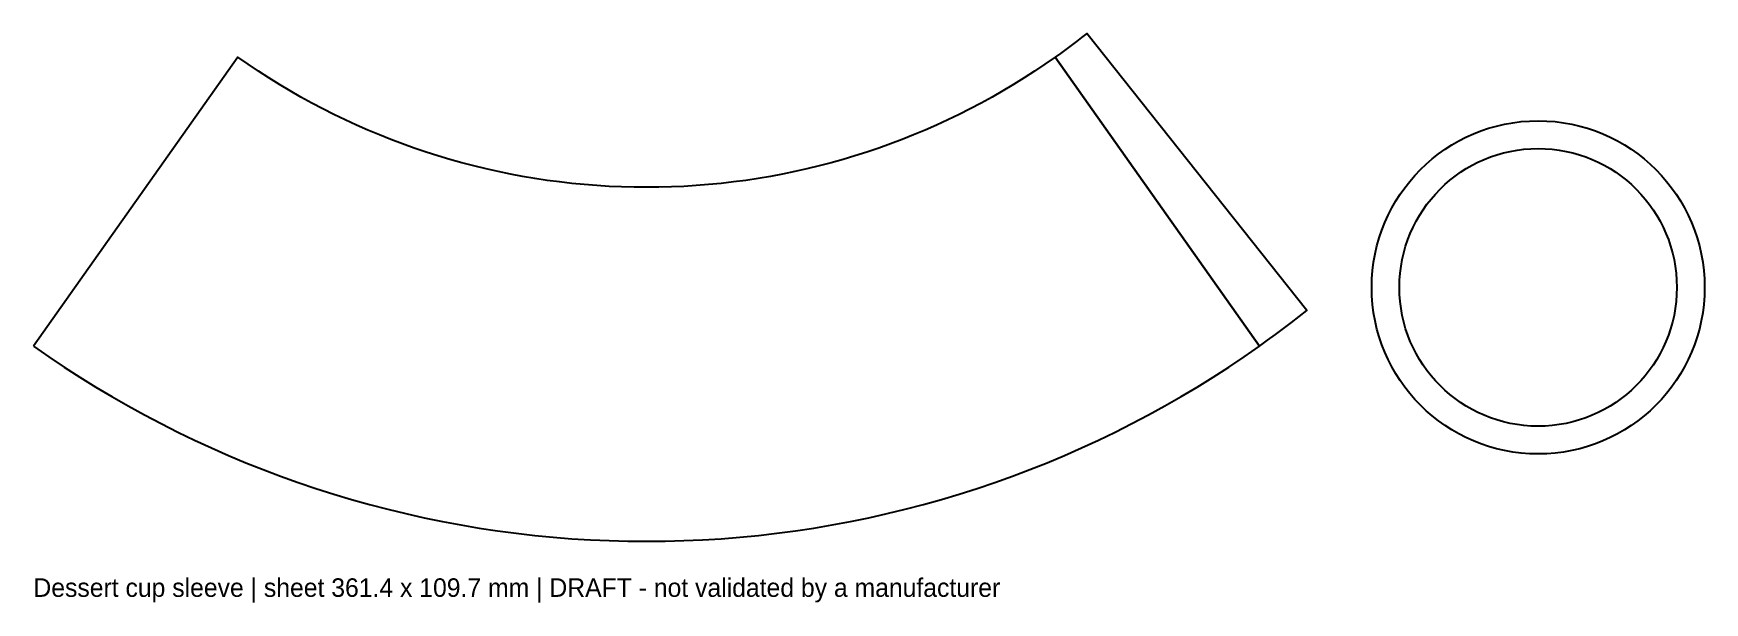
# Model space of a CAD drawing. Header units: millimetres. Extents: x 0 to 361, y -13 to 110.
import ezdxf

# ---------------------------------------------------------------- set-up
doc = ezdxf.new("R2010")
doc.units = ezdxf.units.MM
for name, color, linetype in [('CREASE', 4, 'Continuous'), ('CUT', 6, 'Continuous'), ('GLUE', 2, 'Continuous'), ('INFO', 8, 'Continuous')]:
    doc.layers.add(name, color=color, linetype=linetype)

msp = doc.modelspace()

# ---------------------------------------------------------------- linework, layer by layer
at = {"layer": 'CREASE'}
msp.add_line((220.99, 104.61), (265.19, 42.19), dxfattribs=at)
msp.add_circle((325.44, 54.87), 30, dxfattribs=at)
at = {"layer": 'CUT'}
for points in [[(265.19, 42.19), (266.93, 43.43), (268.65, 44.69), (270.37, 45.97), (272.07, 47.26), (273.76, 48.56), (275.44, 49.88), (227.82, 109.74), (226.71, 108.86), (225.58, 107.99), (224.44, 107.13), (223.3, 106.28), (222.15, 105.44), (220.99, 104.61)], [(0, 42.19), (3.32, 39.89), (6.67, 37.64), (10.07, 35.45), (13.5, 33.33), (16.97, 31.26), (20.48, 29.26), (24.02, 27.31), (27.6, 25.43), (31.21, 23.62), (34.84, 21.86), (38.51, 20.17), (42.21, 18.55), (45.94, 16.99), (49.69, 15.5), (53.47, 14.07), (57.27, 12.71), (61.1, 11.42), (64.95, 10.2), (68.82, 9.04), (72.71, 7.95), (76.62, 6.93), (80.54, 5.98), (84.49, 5.1), (88.44, 4.29), (92.41, 3.55), (96.39, 2.87), (100.39, 2.27), (104.39, 1.74), (108.41, 1.28), (112.43, 0.89), (116.45, 0.57), (120.48, 0.32), (124.52, 0.14), (128.56, 0.04), (132.6, 0), (136.63, 0.04), (140.67, 0.14), (144.71, 0.32), (148.74, 0.57), (152.77, 0.89), (156.79, 1.28), (160.8, 1.74), (164.8, 2.27), (168.8, 2.87), (172.78, 3.55), (176.75, 4.29), (180.71, 5.1), (184.65, 5.98), (188.57, 6.93), (192.48, 7.95), (196.37, 9.04), (200.24, 10.2), (204.09, 11.42), (207.92, 12.71), (211.72, 14.07), (215.5, 15.5), (219.25, 16.99), (222.98, 18.55), (226.68, 20.17), (230.35, 21.86), (233.99, 23.62), (237.59, 25.43), (241.17, 27.31), (244.71, 29.26), (248.22, 31.26), (251.69, 33.33), (255.12, 35.45), (258.52, 37.64), (261.87, 39.89), (265.19, 42.19), (220.99, 104.61), (218.78, 103.08), (216.54, 101.58), (214.28, 100.12), (211.99, 98.7), (209.68, 97.33), (207.34, 95.99), (204.98, 94.69), (202.59, 93.44), (200.19, 92.23), (197.76, 91.06), (195.32, 89.94), (192.85, 88.85), (190.37, 87.81), (187.87, 86.82), (185.35, 85.87), (182.81, 84.96), (180.26, 84.1), (177.69, 83.28), (175.11, 82.51), (172.52, 81.79), (169.91, 81.11), (167.3, 80.47), (164.67, 79.89), (162.03, 79.34), (159.38, 78.85), (156.73, 78.4), (154.07, 78), (151.4, 77.65), (148.72, 77.34), (146.04, 77.08), (143.36, 76.86), (140.67, 76.7), (137.98, 76.58), (135.29, 76.51), (132.6, 76.49), (129.9, 76.51), (127.21, 76.58), (124.52, 76.7), (121.83, 76.86), (119.15, 77.08), (116.47, 77.34), (113.79, 77.65), (111.12, 78), (108.46, 78.4), (105.81, 78.85), (103.16, 79.34), (100.52, 79.89), (97.89, 80.47), (95.28, 81.11), (92.67, 81.79), (90.08, 82.51), (87.5, 83.28), (84.93, 84.1), (82.38, 84.96), (79.85, 85.87), (77.33, 86.82), (74.82, 87.81), (72.34, 88.85), (69.87, 89.94), (67.43, 91.06), (65, 92.23), (62.6, 93.44), (60.21, 94.69), (57.85, 95.99), (55.51, 97.33), (53.2, 98.7), (50.91, 100.12), (48.65, 101.58), (46.41, 103.08), (44.2, 104.61)]]:
    msp.add_lwpolyline(points, close=True, dxfattribs=at)
msp.add_circle((325.44, 54.87), 36, dxfattribs=at)
at = {"layer": 'GLUE'}
msp.add_lwpolyline([(265.19, 42.19), (266.93, 43.43), (268.65, 44.69), (270.37, 45.97), (272.07, 47.26), (273.76, 48.56), (275.44, 49.88), (227.82, 109.74), (226.71, 108.86), (225.58, 107.99), (224.44, 107.13), (223.3, 106.28), (222.15, 105.44), (220.99, 104.61)], close=True, dxfattribs=at)

# ---------------------------------------------------------------- texts
at = {"layer": 'INFO'}
msp.add_text('Dessert cup sleeve | sheet 361.4 x 109.7 mm | DRAFT - not validated by a manufacturer', height=4, dxfattribs=at).set_placement((0, -12))

doc.saveas('drawing.dxf')
